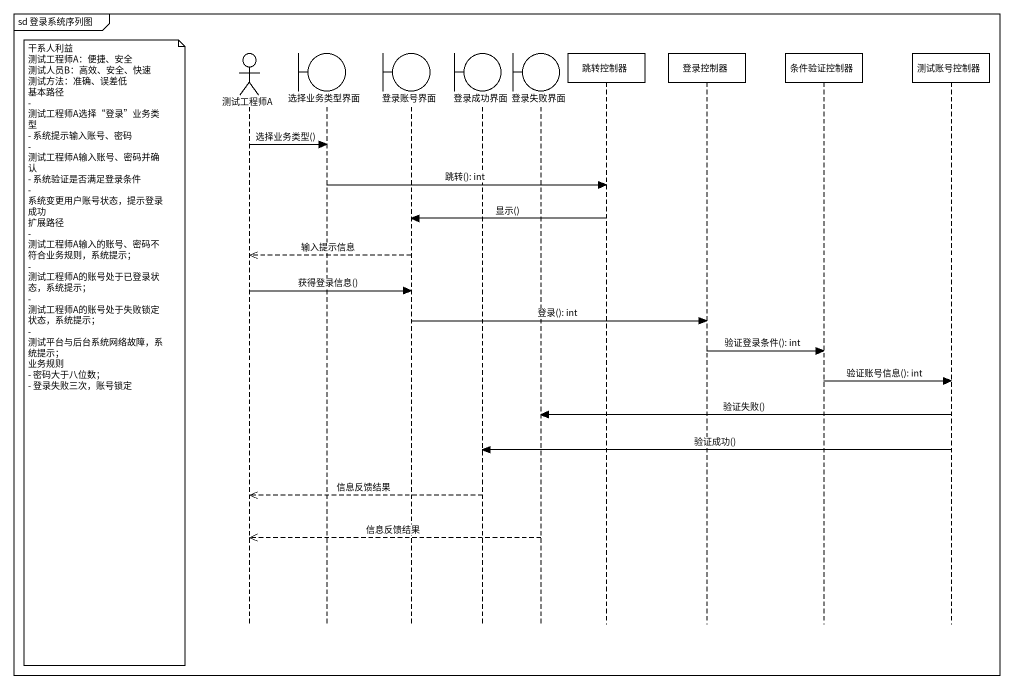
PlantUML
@startuml
mainframe sd 登录系统序列图
hide footbox
actor 测试工程师A
boundary 选择业务类型界面
boundary 登录账号界面
boundary 登录成功界面
boundary 登录失败界面
participant 跳转控制器
participant 登录控制器
participant 条件验证控制器
participant 测试账号控制器

测试工程师A -> 选择业务类型界面 : 选择业务类型()
选择业务类型界面 -> 跳转控制器 : 跳转(): int
跳转控制器 -> 登录账号界面 : 显示()
登录账号界面 -->> 测试工程师A : 输入提示信息
测试工程师A -> 登录账号界面 : 获得登录信息()
登录账号界面 -> 登录控制器 : 登录(): int
登录控制器 -> 条件验证控制器 : 验证登录条件(): int
note left of 测试工程师A
  干系人利益
  测试工程师A：便捷、安全
  测试人员B：高效、安全、快速
  测试方法：准确、误差低
  基本路径
  - 测试工程师A选择“登录”业务类型
  - 系统提示输入账号、密码
  - 测试工程师A输入账号、密码并确认
  - 系统验证是否满足登录条件
  - 系统变更用户账号状态，提示登录成功
  扩展路径
  - 测试工程师A输入的账号、密码不符合业务规则，系统提示；
  - 测试工程师A的账号处于已登录状态，系统提示；
  - 测试工程师A的账号处于失败锁定状态，系统提示；
  - 测试平台与后台系统网络故障，系统提示；
  业务规则
  - 密码大于八位数；
  - 登录失败三次，账号锁定
end note
条件验证控制器 -> 测试账号控制器 : 验证账号信息(): int
测试账号控制器 -> 登录失败界面 : 验证失败()
测试账号控制器 -> 登录成功界面 : 验证成功()
登录成功界面 -->> 测试工程师A : 信息反馈结果
登录失败界面 -->> 测试工程师A : 信息反馈结果
@enduml
